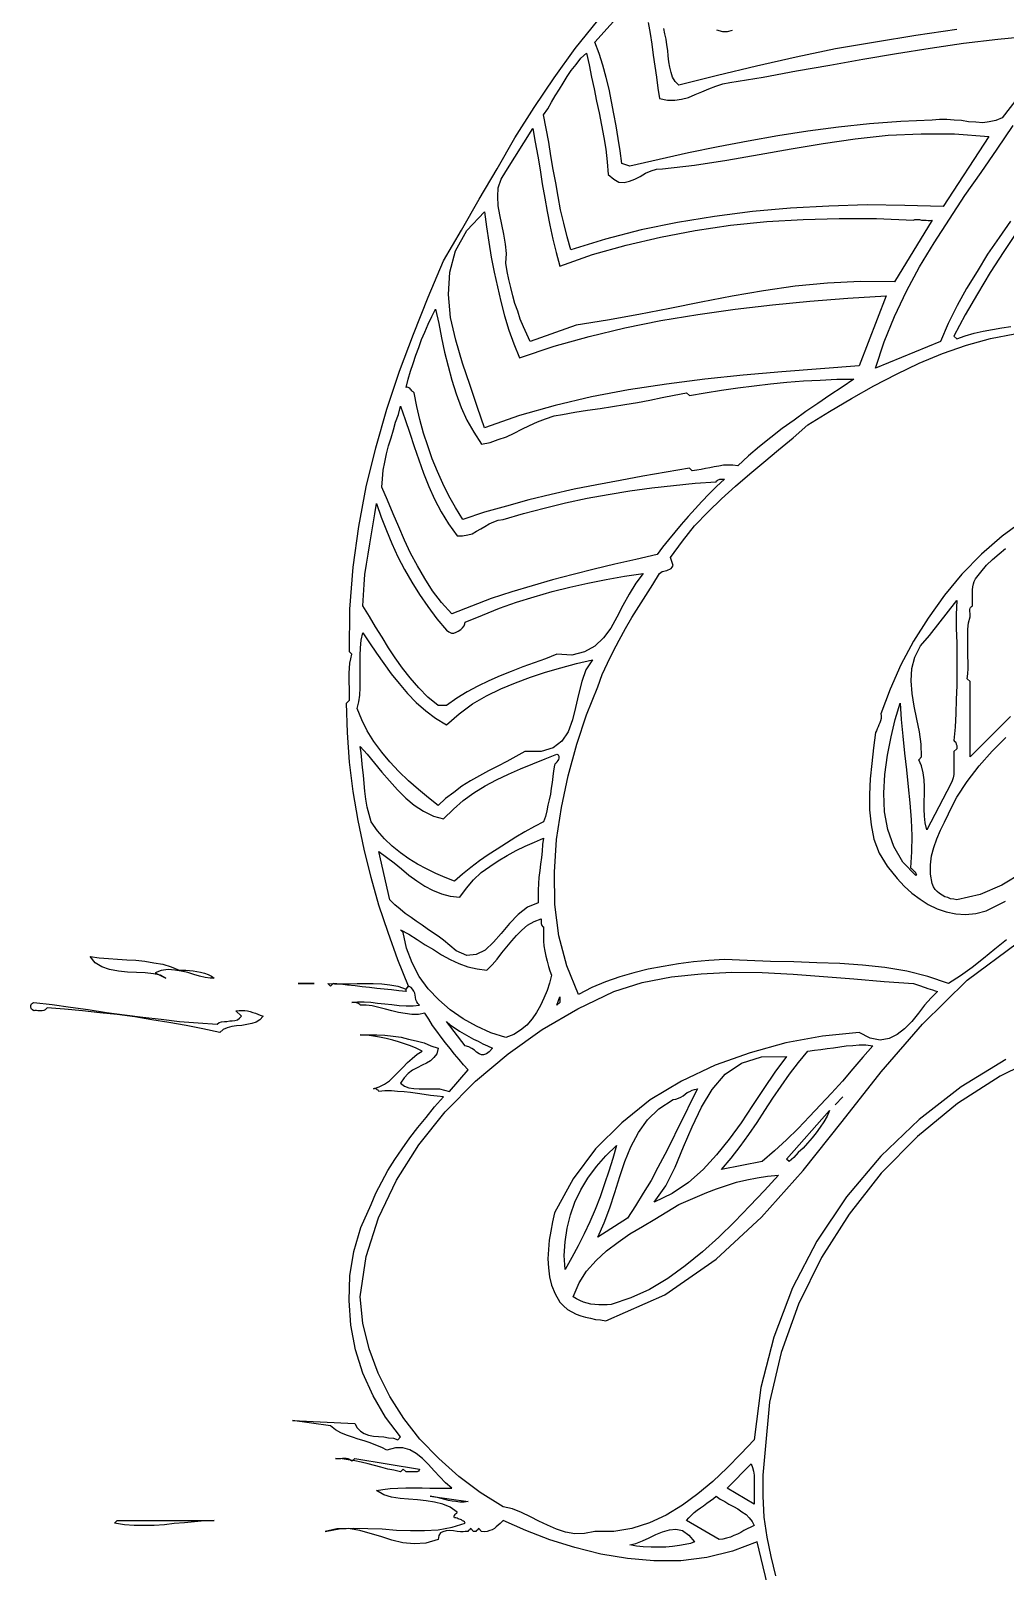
# Model space of a CAD drawing. Extents: x 0.06 to 7.1, y 0.04 to 9.15.
# Drawn here: x 0.059 to 2.45, y 2.133 to 5.915 of the extents above; entities that cross this region are included whole.
import ezdxf

# ---------------------------------------------------------------- set-up
doc = ezdxf.new("R2010")
doc.units = 0
doc.layers.add('1', color=7, linetype='Continuous')

msp = doc.modelspace()

# ---------------------------------------------------------------- linework, layer by layer
for points in [[(1.907, 1.933), (1.841, 2.205), (1.781, 2.182), (1.718, 2.167), (1.654, 2.159), (1.588, 2.159), (1.523, 2.164), (1.458, 2.175), (1.394, 2.191), (1.333, 2.21), (1.274, 2.233), (1.218, 2.258), (1.215, 2.254), (1.211, 2.25), (1.206, 2.246), (1.201, 2.242), (1.197, 2.238), (1.191, 2.235), (1.185, 2.233), (1.179, 2.231), (1.172, 2.23), (1.165, 2.231), (1.158, 2.238), (1.157, 2.237), (1.156, 2.235), (1.154, 2.234), (1.153, 2.233), (1.151, 2.231), (1.149, 2.231), (1.147, 2.231), (1.145, 2.231), (1.139, 2.238), (1.137, 2.237), (1.136, 2.235), (1.134, 2.234), (1.133, 2.233), (1.131, 2.231), (1.129, 2.231), (1.127, 2.231), (1.125, 2.231), (1.12, 2.23), (1.113, 2.23), (1.105, 2.231), (1.096, 2.232), (1.086, 2.233), (1.078, 2.232), (1.07, 2.23), (1.064, 2.227), (1.06, 2.221), (1.059, 2.211), (1.028, 2.202), (1, 2.2), (0.972, 2.203), (0.945, 2.209), (0.918, 2.218), (0.892, 2.226), (0.866, 2.233), (0.838, 2.238), (0.81, 2.237), (0.781, 2.231), (0.816, 2.237), (0.851, 2.239), (0.886, 2.238), (0.921, 2.237), (0.956, 2.234), (0.991, 2.233), (1.025, 2.233), (1.059, 2.235), (1.093, 2.241), (1.125, 2.251), (1.123, 2.254), (1.121, 2.256), (1.118, 2.257), (1.116, 2.259), (1.113, 2.26), (1.11, 2.261), (1.108, 2.262), (1.105, 2.263), (1.102, 2.264), (1.099, 2.264), (1.098, 2.266), (1.098, 2.269), (1.099, 2.27), (1.1, 2.272), (1.101, 2.274), (1.103, 2.275), (1.104, 2.276), (1.105, 2.278), (1.088, 2.29), (1.07, 2.298), (1.05, 2.303), (1.029, 2.306), (1.008, 2.308), (0.986, 2.31), (0.965, 2.312), (0.944, 2.315), (0.925, 2.321), (0.907, 2.331), (0.923, 2.334), (0.941, 2.336), (0.96, 2.337), (0.979, 2.338), (0.999, 2.338), (1.019, 2.338), (1.038, 2.337), (1.057, 2.337), (1.075, 2.337), (1.092, 2.337), (1.077, 2.35), (1.063, 2.365), (1.049, 2.38), (1.035, 2.395), (1.02, 2.41), (1.005, 2.422), (0.989, 2.431), (0.972, 2.436), (0.954, 2.436), (0.933, 2.43), (0.92, 2.437), (0.906, 2.443), (0.892, 2.448), (0.877, 2.453), (0.862, 2.457), (0.848, 2.462), (0.834, 2.467), (0.82, 2.473), (0.807, 2.48), (0.794, 2.49), (0.701, 2.503), (0.854, 2.496), (0.86, 2.485), (0.868, 2.477), (0.877, 2.471), (0.888, 2.467), (0.9, 2.465), (0.912, 2.464), (0.925, 2.463), (0.937, 2.461), (0.949, 2.46), (0.96, 2.456), (0.966, 2.463), (0.929, 2.511), (0.899, 2.564), (0.874, 2.619), (0.856, 2.677), (0.844, 2.737), (0.84, 2.798), (0.842, 2.858), (0.852, 2.918), (0.869, 2.977), (0.894, 3.033), (0.906, 3.061), (0.92, 3.089), (0.935, 3.117), (0.952, 3.144), (0.97, 3.17), (0.989, 3.197), (1.009, 3.222), (1.029, 3.247), (1.05, 3.273), (1.072, 3.298), (1.056, 3.299), (1.04, 3.301), (1.024, 3.303), (1.008, 3.306), (0.991, 3.308), (0.975, 3.31), (0.959, 3.311), (0.944, 3.312), (0.928, 3.312), (0.913, 3.311), (0.912, 3.312), (0.911, 3.314), (0.909, 3.315), (0.908, 3.316), (0.906, 3.317), (0.904, 3.318), (0.902, 3.318), (0.9, 3.317), (0.914, 3.322), (0.927, 3.329), (0.939, 3.337), (0.951, 3.348), (0.961, 3.359), (0.972, 3.37), (0.983, 3.382), (0.995, 3.392), (1.007, 3.402), (1.019, 3.41), (1.005, 3.417), (0.991, 3.423), (0.976, 3.428), (0.961, 3.433), (0.947, 3.437), (0.931, 3.441), (0.915, 3.444), (0.9, 3.447), (0.884, 3.449), (0.867, 3.45), (0.888, 3.45), (0.908, 3.45), (0.928, 3.449), (0.948, 3.447), (0.968, 3.444), (0.986, 3.439), (1.005, 3.435), (1.024, 3.43), (1.041, 3.423), (1.059, 3.417), (1.055, 3.403), (1.048, 3.394), (1.04, 3.386), (1.03, 3.38), (1.019, 3.375), (1.007, 3.369), (0.996, 3.363), (0.985, 3.355), (0.975, 3.344), (0.966, 3.331), (0.976, 3.324), (0.987, 3.32), (0.999, 3.318), (1.012, 3.317), (1.024, 3.317), (1.037, 3.317), (1.05, 3.317), (1.062, 3.317), (1.074, 3.314), (1.086, 3.311), (1.132, 3.364), (1.121, 3.376), (1.11, 3.389), (1.099, 3.402), (1.088, 3.416), (1.077, 3.43), (1.066, 3.444), (1.055, 3.459), (1.045, 3.473), (1.036, 3.488), (1.026, 3.503), (1.01, 3.5), (0.994, 3.5), (0.978, 3.502), (0.961, 3.505), (0.945, 3.509), (0.929, 3.513), (0.913, 3.517), (0.897, 3.521), (0.882, 3.523), (0.867, 3.523), (0.866, 3.525), (0.864, 3.526), (0.862, 3.528), (0.86, 3.528), (0.858, 3.529), (0.855, 3.529), (0.853, 3.529), (0.85, 3.529), (0.847, 3.529), (0.861, 3.531), (0.877, 3.531), (0.893, 3.53), (0.91, 3.528), (0.928, 3.526), (0.945, 3.524), (0.963, 3.522), (0.98, 3.521), (0.997, 3.521), (1.013, 3.523), (1.009, 3.527), (1.006, 3.531), (1.004, 3.536), (1.003, 3.542), (1.002, 3.547), (1.001, 3.552), (0.999, 3.557), (0.996, 3.562), (0.992, 3.566), (0.986, 3.569), (0.985, 3.568), (0.983, 3.566), (0.982, 3.565), (0.981, 3.563), (0.98, 3.562), (0.979, 3.56), (0.979, 3.558), (0.98, 3.556), (0.962, 3.558), (0.944, 3.56), (0.926, 3.562), (0.908, 3.564), (0.89, 3.566), (0.872, 3.568), (0.855, 3.57), (0.836, 3.572), (0.819, 3.574), (0.801, 3.576), (0.794, 3.569), (0.788, 3.576), (0.804, 3.575), (0.822, 3.575), (0.84, 3.575), (0.86, 3.576), (0.879, 3.576), (0.899, 3.576), (0.92, 3.575), (0.94, 3.573), (0.96, 3.569), (0.98, 3.562), (0.986, 3.569), (0.96, 3.634), (0.936, 3.701), (0.913, 3.768), (0.894, 3.836), (0.877, 3.906), (0.862, 3.976), (0.85, 4.047), (0.841, 4.119), (0.836, 4.192), (0.834, 4.264), (0.841, 4.271), (0.841, 4.281), (0.841, 4.291), (0.841, 4.302), (0.84, 4.314), (0.84, 4.326), (0.84, 4.338), (0.841, 4.35), (0.842, 4.362), (0.844, 4.373), (0.847, 4.384), (0.841, 4.39), (0.842, 4.495), (0.85, 4.598), (0.864, 4.698), (0.882, 4.795), (0.906, 4.891), (0.933, 4.986), (0.964, 5.079), (0.998, 5.17), (1.034, 5.261), (1.072, 5.35), (1.116, 5.425), (1.159, 5.501), (1.203, 5.576), (1.247, 5.652), (1.294, 5.726), (1.343, 5.799), (1.395, 5.871), (1.45, 5.94)], [(2.481, 5.424), (2.447, 5.373), (2.413, 5.321), (2.382, 5.269), (2.352, 5.217), (2.324, 5.165), (2.331, 5.158), (2.352, 5.166), (2.374, 5.172), (2.396, 5.177), (2.419, 5.181), (2.442, 5.185), (2.464, 5.189)], [(0.423, 3.609), (0.431, 3.609), (0.439, 3.609), (0.448, 3.608), (0.457, 3.607), (0.466, 3.605), (0.475, 3.604), (0.485, 3.601), (0.494, 3.598), (0.502, 3.594), (0.509, 3.589), (0.499, 3.589), (0.487, 3.591), (0.473, 3.594), (0.459, 3.598), (0.444, 3.603), (0.428, 3.606), (0.412, 3.609), (0.396, 3.61), (0.379, 3.608), (0.364, 3.602), (0.39, 3.589), (0.377, 3.596), (0.36, 3.6), (0.34, 3.602), (0.318, 3.603), (0.296, 3.604), (0.274, 3.606), (0.252, 3.61), (0.233, 3.617), (0.217, 3.627), (0.205, 3.642), (0.227, 3.639), (0.25, 3.637), (0.272, 3.636), (0.295, 3.634), (0.317, 3.633), (0.339, 3.631), (0.361, 3.627), (0.383, 3.623), (0.403, 3.617), (0.423, 3.609)], [(0.715, 3.576), (0.754, 3.576), (0.715, 3.576)], [(0.516, 3.476), (0.521, 3.48), (0.527, 3.482), (0.534, 3.483), (0.54, 3.483), (0.547, 3.484), (0.553, 3.484), (0.56, 3.485), (0.566, 3.487), (0.571, 3.491), (0.576, 3.496), (0.562, 3.509), (0.57, 3.51), (0.577, 3.51), (0.584, 3.51), (0.591, 3.509), (0.597, 3.507), (0.604, 3.505), (0.61, 3.503), (0.616, 3.501), (0.622, 3.498), (0.629, 3.496), (0.621, 3.487), (0.612, 3.481), (0.601, 3.478), (0.589, 3.475), (0.577, 3.473), (0.564, 3.472), (0.552, 3.47), (0.541, 3.467), (0.531, 3.463), (0.523, 3.456), (0.481, 3.465), (0.44, 3.473), (0.398, 3.48), (0.356, 3.487), (0.314, 3.494), (0.271, 3.5), (0.228, 3.504), (0.186, 3.509), (0.142, 3.513), (0.099, 3.516), (0.096, 3.513), (0.094, 3.511), (0.091, 3.51), (0.087, 3.509), (0.084, 3.509), (0.08, 3.509), (0.076, 3.509), (0.073, 3.51), (0.069, 3.51), (0.066, 3.509), (0.063, 3.511), (0.061, 3.513), (0.06, 3.515), (0.059, 3.517), (0.059, 3.519), (0.059, 3.522), (0.06, 3.524), (0.061, 3.526), (0.063, 3.528), (0.066, 3.529), (0.111, 3.524), (0.156, 3.518), (0.2, 3.512), (0.245, 3.505), (0.289, 3.499), (0.334, 3.493), (0.379, 3.488), (0.424, 3.483), (0.47, 3.479), (0.516, 3.476)], [(2.549, 3.403), (2.438, 3.348), (2.333, 3.281), (2.235, 3.2), (2.146, 3.11), (2.067, 3.01), (1.999, 2.903), (1.943, 2.789), (1.9, 2.67), (1.872, 2.548), (1.86, 2.423), (1.855, 2.369), (1.855, 2.317), (1.858, 2.266), (1.865, 2.217), (1.875, 2.169), (1.886, 2.122)], [(0.847, 2.403), (0.854, 2.41), (1.013, 2.384), (1.012, 2.381), (1.01, 2.379), (1.007, 2.377), (1.004, 2.377), (1, 2.377), (0.996, 2.377), (0.992, 2.377), (0.987, 2.377), (0.983, 2.377), (0.98, 2.377), (0.973, 2.384), (0.966, 2.377), (0.95, 2.381), (0.935, 2.384), (0.918, 2.389), (0.902, 2.393), (0.887, 2.397), (0.87, 2.401), (0.854, 2.404), (0.838, 2.407), (0.823, 2.409), (0.807, 2.41), (0.812, 2.41), (0.816, 2.41), (0.82, 2.41), (0.824, 2.411), (0.829, 2.411), (0.833, 2.411), (0.837, 2.41), (0.841, 2.408), (0.844, 2.406), (0.847, 2.403)], [(0.509, 2.258), (0.485, 2.257), (0.461, 2.254), (0.436, 2.252), (0.411, 2.25), (0.387, 2.247), (0.362, 2.245), (0.338, 2.245), (0.313, 2.245), (0.289, 2.247), (0.264, 2.251), (0.271, 2.258), (0.509, 2.258)]]:
    msp.add_lwpolyline(points)
at = {"layer": '1'}
for points in [[(2.602, 5.907), (2.443, 5.701), (2.427, 5.694), (2.411, 5.691), (2.395, 5.689), (2.378, 5.69), (2.36, 5.691), (2.343, 5.694), (2.325, 5.695), (2.307, 5.697), (2.289, 5.697), (2.271, 5.695), (2.194, 5.692), (2.117, 5.686), (2.041, 5.678), (1.966, 5.668), (1.892, 5.657), (1.819, 5.644), (1.746, 5.63), (1.673, 5.615), (1.601, 5.599), (1.529, 5.582), (1.509, 5.589), (1.505, 5.62), (1.5, 5.65), (1.495, 5.681), (1.49, 5.711), (1.484, 5.741), (1.478, 5.771), (1.471, 5.8), (1.463, 5.83), (1.454, 5.859), (1.443, 5.887), (1.556, 6.013)], [(1.574, 5.935), (1.579, 5.908), (1.583, 5.882), (1.586, 5.855), (1.59, 5.828), (1.594, 5.801), (1.598, 5.774), (1.602, 5.748)], [(1.602, 5.748), (1.621, 5.744), (1.639, 5.744), (1.656, 5.747), (1.673, 5.751), (1.689, 5.758), (1.706, 5.765), (1.723, 5.772), (1.74, 5.779), (1.757, 5.784), (1.774, 5.788), (1.856, 5.801), (1.938, 5.816), (2.02, 5.83), (2.101, 5.845), (2.183, 5.859), (2.266, 5.872), (2.348, 5.884), (2.432, 5.894), (2.516, 5.902)], [(2.331, 5.918), (2.231, 5.903), (2.132, 5.887), (2.034, 5.87), (1.937, 5.85), (1.84, 5.828), (1.744, 5.805), (1.649, 5.781), (1.64, 5.79), (1.634, 5.801), (1.63, 5.812), (1.627, 5.825), (1.625, 5.838), (1.623, 5.853), (1.622, 5.866), (1.62, 5.88), (1.618, 5.894), (1.615, 5.907), (1.612, 5.92)], [(1.742, 5.917), (1.756, 5.913), (1.769, 5.913), (1.781, 5.916)], [(1.476, 5.562), (1.49, 5.55), (1.502, 5.543), (1.515, 5.542), (1.528, 5.545), (1.541, 5.55), (1.554, 5.557), (1.567, 5.565), (1.581, 5.571), (1.594, 5.575), (1.609, 5.576), (1.688, 5.585), (1.767, 5.597), (1.846, 5.611), (1.925, 5.625), (2.003, 5.638), (2.082, 5.649), (2.163, 5.658), (2.244, 5.662), (2.326, 5.662), (2.41, 5.655), (2.298, 5.483), (2.204, 5.486), (2.111, 5.487), (2.017, 5.484), (1.923, 5.479), (1.83, 5.471), (1.737, 5.459), (1.646, 5.444), (1.557, 5.426), (1.469, 5.403), (1.384, 5.377), (1.375, 5.409), (1.367, 5.442), (1.359, 5.475), (1.353, 5.508), (1.347, 5.541), (1.341, 5.574), (1.335, 5.608), (1.33, 5.641), (1.324, 5.675), (1.317, 5.708), (1.328, 5.723), (1.337, 5.739), (1.346, 5.755), (1.356, 5.771), (1.365, 5.786), (1.375, 5.802), (1.385, 5.817), (1.397, 5.832), (1.409, 5.847), (1.423, 5.86), (1.429, 5.831), (1.435, 5.801), (1.441, 5.772), (1.447, 5.742), (1.454, 5.713), (1.459, 5.683), (1.465, 5.653), (1.47, 5.624), (1.473, 5.593), (1.476, 5.562)], [(1.357, 5.337), (1.437, 5.365), (1.52, 5.388), (1.604, 5.408), (1.689, 5.424), (1.776, 5.437), (1.865, 5.446), (1.954, 5.451), (2.043, 5.454), (2.134, 5.454), (2.225, 5.45), (2.228, 5.451), (2.231, 5.451), (2.235, 5.451), (2.24, 5.451), (2.245, 5.45), (2.25, 5.45), (2.256, 5.45), (2.261, 5.449), (2.266, 5.449), (2.271, 5.45), (2.178, 5.298), (2.095, 5.299), (2.014, 5.295), (1.935, 5.288), (1.857, 5.276), (1.78, 5.263), (1.704, 5.248), (1.627, 5.233), (1.551, 5.218), (1.474, 5.204), (1.397, 5.192), (1.284, 5.152), (1.276, 5.17), (1.268, 5.188), (1.26, 5.207), (1.254, 5.226), (1.247, 5.245), (1.242, 5.264), (1.237, 5.284), (1.232, 5.304), (1.228, 5.324), (1.225, 5.344), (1.226, 5.368), (1.224, 5.391), (1.22, 5.415), (1.215, 5.439), (1.21, 5.463), (1.206, 5.485), (1.205, 5.508), (1.206, 5.529), (1.213, 5.55), (1.225, 5.569), (1.291, 5.675), (1.297, 5.641), (1.303, 5.607), (1.309, 5.573), (1.314, 5.539), (1.32, 5.504), (1.326, 5.471), (1.333, 5.437), (1.34, 5.403), (1.348, 5.37), (1.357, 5.337)], [(2.463, 5.447), (2.435, 5.407), (2.407, 5.366), (2.381, 5.324), (2.355, 5.282), (2.332, 5.24), (2.31, 5.196), (2.291, 5.152), (2.132, 5.086), (2.153, 5.151), (2.178, 5.213), (2.208, 5.275), (2.24, 5.335), (2.276, 5.394), (2.313, 5.452), (2.351, 5.51), (2.391, 5.567), (2.43, 5.624), (2.47, 5.682)], [(1.258, 5.112), (1.343, 5.14), (1.429, 5.164), (1.517, 5.185), (1.605, 5.203), (1.696, 5.218), (1.787, 5.231), (1.879, 5.242), (1.971, 5.251), (2.064, 5.258), (2.158, 5.264), (2.092, 5.092), (1.997, 5.085), (1.902, 5.077), (1.807, 5.069), (1.713, 5.059), (1.619, 5.047), (1.526, 5.033), (1.435, 5.016), (1.346, 4.995), (1.258, 4.97), (1.172, 4.94), (1.155, 4.99), (1.137, 5.044), (1.118, 5.099), (1.102, 5.155), (1.089, 5.211), (1.084, 5.267), (1.087, 5.322), (1.101, 5.374), (1.129, 5.424), (1.172, 5.47), (1.177, 5.433), (1.183, 5.396), (1.189, 5.359), (1.196, 5.322), (1.204, 5.286), (1.212, 5.25), (1.221, 5.215), (1.232, 5.18), (1.244, 5.146), (1.258, 5.112)], [(1.165, 4.9), (1.186, 4.904), (1.206, 4.911), (1.226, 4.918), (1.245, 4.927), (1.264, 4.937), (1.283, 4.946), (1.302, 4.955), (1.322, 4.962), (1.343, 4.969), (1.364, 4.973), (1.394, 4.978), (1.425, 4.983), (1.456, 4.987), (1.486, 4.992), (1.517, 4.997), (1.548, 5.002), (1.578, 5.008), (1.608, 5.014), (1.638, 5.02), (1.668, 5.026), (1.675, 5.019), (1.714, 5.026), (1.754, 5.032), (1.794, 5.038), (1.834, 5.043), (1.874, 5.048), (1.914, 5.052), (1.955, 5.055), (1.996, 5.057), (2.037, 5.059), (2.079, 5.059), (2.05, 5.04), (2.02, 5.02), (1.99, 5), (1.961, 4.98), (1.932, 4.959), (1.903, 4.938), (1.875, 4.916), (1.847, 4.894), (1.82, 4.871), (1.794, 4.847), (1.782, 4.848), (1.77, 4.848), (1.759, 4.848), (1.747, 4.846), (1.736, 4.844), (1.725, 4.842), (1.715, 4.84), (1.704, 4.838), (1.693, 4.836), (1.682, 4.834), (1.675, 4.841), (1.618, 4.831), (1.561, 4.821), (1.505, 4.811), (1.448, 4.8), (1.392, 4.789), (1.336, 4.776), (1.281, 4.763), (1.226, 4.748), (1.172, 4.733), (1.119, 4.715), (1.101, 4.744), (1.085, 4.773), (1.07, 4.803), (1.057, 4.833), (1.044, 4.864), (1.033, 4.896), (1.023, 4.927), (1.014, 4.96), (1.006, 4.992), (1, 5.026), (0.997, 5.028), (0.996, 5.029), (0.994, 5.031), (0.992, 5.033), (0.991, 5.035), (0.989, 5.037), (0.987, 5.038), (0.985, 5.039), (0.983, 5.04), (0.98, 5.039), (0.985, 5.059), (0.991, 5.079), (0.997, 5.098), (1.004, 5.118), (1.011, 5.137), (1.018, 5.157), (1.026, 5.175), (1.034, 5.194), (1.043, 5.213), (1.052, 5.231), (1.06, 5.196), (1.067, 5.161), (1.074, 5.126), (1.083, 5.091), (1.092, 5.057), (1.103, 5.023), (1.115, 4.99), (1.129, 4.959), (1.146, 4.929), (1.165, 4.9)], [(2.453, 3.683), (2.425, 3.66), (2.397, 3.637), (2.369, 3.615), (2.34, 3.595), (2.311, 3.576), (2.26, 3.593), (2.209, 3.606), (2.155, 3.615), (2.1, 3.621), (2.044, 3.625), (1.988, 3.627), (1.931, 3.629), (1.874, 3.63), (1.817, 3.632), (1.761, 3.635), (1.723, 3.632), (1.685, 3.629), (1.648, 3.624), (1.611, 3.618), (1.574, 3.611), (1.539, 3.602), (1.504, 3.592), (1.469, 3.58), (1.436, 3.566), (1.403, 3.549), (1.374, 3.619), (1.355, 3.693), (1.345, 3.77), (1.344, 3.849), (1.349, 3.929), (1.361, 4.008), (1.378, 4.086), (1.399, 4.163), (1.423, 4.235), (1.45, 4.304), (1.461, 4.334), (1.474, 4.362), (1.488, 4.391), (1.503, 4.419), (1.518, 4.447), (1.534, 4.474), (1.551, 4.501), (1.568, 4.528), (1.585, 4.555), (1.602, 4.582), (1.605, 4.585), (1.608, 4.587), (1.612, 4.588), (1.616, 4.589), (1.62, 4.59), (1.623, 4.591), (1.627, 4.593), (1.63, 4.595), (1.633, 4.598), (1.635, 4.602), (1.629, 4.622), (1.658, 4.662), (1.688, 4.699), (1.721, 4.734), (1.754, 4.766), (1.788, 4.797), (1.823, 4.827), (1.858, 4.856), (1.894, 4.886), (1.93, 4.915), (1.966, 4.947), (2.019, 4.98), (2.073, 5.012), (2.128, 5.043), (2.183, 5.072), (2.239, 5.099), (2.296, 5.122), (2.355, 5.143), (2.414, 5.159), (2.474, 5.171)], [(1.105, 4.675), (1.118, 4.675), (1.131, 4.677), (1.142, 4.68), (1.153, 4.686), (1.163, 4.692), (1.173, 4.698), (1.184, 4.704), (1.195, 4.709), (1.206, 4.713), (1.218, 4.715), (1.268, 4.73), (1.319, 4.743), (1.371, 4.756), (1.424, 4.767), (1.476, 4.776), (1.529, 4.785), (1.583, 4.793), (1.636, 4.798), (1.689, 4.804), (1.741, 4.807), (1.742, 4.81), (1.744, 4.811), (1.746, 4.812), (1.748, 4.813), (1.75, 4.814), (1.753, 4.814), (1.755, 4.814), (1.758, 4.814), (1.761, 4.814), (1.742, 4.796), (1.724, 4.778), (1.706, 4.759), (1.689, 4.741), (1.672, 4.722), (1.655, 4.703), (1.639, 4.684), (1.624, 4.665), (1.609, 4.647), (1.596, 4.629), (1.544, 4.617), (1.492, 4.605), (1.441, 4.593), (1.39, 4.58), (1.339, 4.567), (1.289, 4.552), (1.239, 4.537), (1.189, 4.521), (1.14, 4.502), (1.092, 4.483), (1.067, 4.511), (1.045, 4.54), (1.026, 4.57), (1.008, 4.601), (0.991, 4.632), (0.976, 4.664), (0.962, 4.697), (0.948, 4.729), (0.934, 4.762), (0.92, 4.794), (0.922, 4.815), (0.924, 4.836), (0.928, 4.856), (0.932, 4.876), (0.937, 4.896), (0.943, 4.915), (0.949, 4.935), (0.954, 4.954), (0.961, 4.973), (0.966, 4.993), (0.978, 4.96), (0.989, 4.927), (1, 4.894), (1.011, 4.861), (1.023, 4.829), (1.036, 4.796), (1.05, 4.765), (1.066, 4.734), (1.084, 4.704), (1.105, 4.675)], [(1.079, 4.443), (1.085, 4.439), (1.091, 4.436), (1.097, 4.436), (1.103, 4.438), (1.108, 4.441), (1.114, 4.445), (1.118, 4.449), (1.122, 4.454), (1.124, 4.459), (1.125, 4.463), (1.167, 4.48), (1.209, 4.497), (1.251, 4.512), (1.294, 4.525), (1.338, 4.538), (1.382, 4.549), (1.426, 4.559), (1.471, 4.568), (1.516, 4.576), (1.562, 4.582), (1.544, 4.559), (1.527, 4.532), (1.512, 4.504), (1.497, 4.475), (1.482, 4.448), (1.464, 4.424), (1.443, 4.404), (1.418, 4.39), (1.387, 4.382), (1.35, 4.384), (1.322, 4.373), (1.294, 4.363), (1.266, 4.353), (1.238, 4.342), (1.211, 4.331), (1.183, 4.319), (1.156, 4.306), (1.13, 4.292), (1.104, 4.276), (1.079, 4.258), (1.059, 4.258), (1.033, 4.279), (1.011, 4.302), (0.99, 4.326), (0.971, 4.35), (0.953, 4.375), (0.937, 4.4), (0.921, 4.426), (0.905, 4.451), (0.89, 4.477), (0.874, 4.503), (0.875, 4.529), (0.877, 4.555), (0.879, 4.58), (0.883, 4.605), (0.887, 4.63), (0.891, 4.655), (0.895, 4.68), (0.899, 4.704), (0.903, 4.729), (0.907, 4.754), (0.919, 4.721), (0.932, 4.688), (0.945, 4.656), (0.96, 4.623), (0.976, 4.592), (0.994, 4.561), (1.013, 4.531), (1.033, 4.501), (1.055, 4.471), (1.079, 4.443)], [(2.497, 4.714), (2.443, 4.674), (2.392, 4.63), (2.344, 4.581), (2.301, 4.529), (2.261, 4.473), (2.225, 4.416), (2.194, 4.358), (2.168, 4.298), (2.145, 4.238), (2.146, 4.234), (2.146, 4.23), (2.146, 4.226), (2.144, 4.221), (2.142, 4.216), (2.14, 4.211), (2.138, 4.206), (2.136, 4.201), (2.134, 4.196), (2.132, 4.192), (2.127, 4.154), (2.123, 4.116), (2.119, 4.078), (2.117, 4.04), (2.117, 4.002), (2.121, 3.965), (2.128, 3.93), (2.141, 3.896), (2.16, 3.864), (2.185, 3.834), (2.202, 3.815), (2.221, 3.798), (2.241, 3.783), (2.261, 3.77), (2.283, 3.759), (2.305, 3.752), (2.329, 3.747), (2.353, 3.745), (2.378, 3.748), (2.403, 3.754), (2.451, 3.778)], [(2.463, 4.231), (2.364, 4.132), (2.364, 4.151), (2.364, 4.17), (2.364, 4.189), (2.364, 4.209), (2.364, 4.228), (2.364, 4.247), (2.364, 4.265), (2.364, 4.283), (2.364, 4.301), (2.364, 4.317), (2.357, 4.324), (2.358, 4.336), (2.359, 4.349), (2.359, 4.364), (2.358, 4.379), (2.358, 4.396), (2.358, 4.413), (2.358, 4.429), (2.358, 4.446), (2.36, 4.461), (2.364, 4.476), (2.364, 4.479), (2.364, 4.482), (2.364, 4.485), (2.363, 4.488), (2.363, 4.491), (2.363, 4.494), (2.364, 4.497), (2.365, 4.499), (2.367, 4.501), (2.37, 4.503), (2.37, 4.508), (2.37, 4.514), (2.37, 4.52), (2.37, 4.527), (2.37, 4.535), (2.37, 4.542), (2.371, 4.55), (2.372, 4.557), (2.374, 4.563), (2.377, 4.569), (2.39, 4.586), (2.404, 4.603), (2.419, 4.617), (2.435, 4.631), (2.451, 4.644)], [(2.324, 4.172), (2.326, 4.17), (2.328, 4.169), (2.329, 4.167), (2.33, 4.165), (2.33, 4.163), (2.331, 4.16), (2.331, 4.158), (2.331, 4.155), (2.331, 4.152), (2.324, 4.145), (2.324, 4.139), (2.324, 4.132), (2.324, 4.124), (2.324, 4.116), (2.324, 4.107), (2.324, 4.098), (2.324, 4.089), (2.322, 4.081), (2.32, 4.073), (2.317, 4.066), (2.258, 3.953), (2.254, 3.97), (2.252, 3.987), (2.251, 4.004), (2.251, 4.023), (2.252, 4.041), (2.252, 4.059), (2.251, 4.076), (2.249, 4.093), (2.245, 4.11), (2.238, 4.125), (2.245, 4.132), (2.244, 4.163), (2.24, 4.194), (2.233, 4.225), (2.227, 4.257), (2.222, 4.288), (2.219, 4.319), (2.221, 4.349), (2.228, 4.377), (2.242, 4.405), (2.264, 4.43), (2.331, 4.516), (2.33, 4.482), (2.33, 4.447), (2.331, 4.412), (2.331, 4.377), (2.331, 4.342), (2.331, 4.307), (2.33, 4.273), (2.329, 4.239), (2.327, 4.205), (2.324, 4.172)], [(1.079, 4.211), (1.11, 4.238), (1.143, 4.262), (1.177, 4.282), (1.212, 4.299), (1.248, 4.314), (1.285, 4.328), (1.322, 4.34), (1.36, 4.351), (1.398, 4.361), (1.437, 4.37), (1.421, 4.346), (1.411, 4.317), (1.403, 4.285), (1.396, 4.253), (1.388, 4.223), (1.378, 4.194), (1.362, 4.171), (1.341, 4.154), (1.311, 4.145), (1.271, 4.145), (1.249, 4.133), (1.227, 4.121), (1.205, 4.109), (1.182, 4.098), (1.16, 4.086), (1.138, 4.073), (1.117, 4.06), (1.097, 4.045), (1.077, 4.03), (1.059, 4.013), (1.035, 4.032), (1.01, 4.052), (0.986, 4.073), (0.962, 4.096), (0.94, 4.12), (0.92, 4.144), (0.901, 4.17), (0.884, 4.196), (0.871, 4.223), (0.86, 4.251), (0.864, 4.267), (0.866, 4.284), (0.867, 4.302), (0.867, 4.322), (0.867, 4.341), (0.867, 4.361), (0.867, 4.381), (0.868, 4.4), (0.87, 4.419), (0.874, 4.437), (0.89, 4.412), (0.907, 4.387), (0.925, 4.361), (0.943, 4.336), (0.963, 4.312), (0.983, 4.288), (1.005, 4.266), (1.028, 4.245), (1.052, 4.227), (1.079, 4.211)], [(2.218, 3.86), (2.22, 3.858), (2.221, 3.857), (2.223, 3.855), (2.225, 3.853), (2.227, 3.852), (2.229, 3.85), (2.23, 3.848), (2.231, 3.846), (2.232, 3.843), (2.231, 3.841), (2.199, 3.874), (2.177, 3.912), (2.162, 3.954), (2.154, 3.997), (2.152, 4.043), (2.155, 4.089), (2.161, 4.136), (2.17, 4.181), (2.18, 4.224), (2.192, 4.264), (2.195, 4.224), (2.199, 4.183), (2.203, 4.141), (2.208, 4.1), (2.212, 4.059), (2.216, 4.019), (2.219, 3.978), (2.221, 3.938), (2.22, 3.899), (2.218, 3.86)], [(2.493, 3.848), (2.442, 3.817), (2.389, 3.794), (2.331, 3.781), (2.324, 3.783), (2.316, 3.784), (2.309, 3.787), (2.302, 3.789), (2.295, 3.793), (2.289, 3.797), (2.283, 3.802), (2.278, 3.807), (2.274, 3.813), (2.271, 3.821), (2.267, 3.844), (2.267, 3.867), (2.269, 3.889), (2.275, 3.91), (2.282, 3.931), (2.291, 3.952), (2.301, 3.972), (2.311, 3.992), (2.321, 4.013), (2.331, 4.033), (2.357, 4.072), (2.386, 4.11), (2.418, 4.146), (2.452, 4.18)], [(1.072, 3.98), (1.096, 4.004), (1.12, 4.025), (1.146, 4.044), (1.174, 4.061), (1.202, 4.076), (1.231, 4.09), (1.261, 4.103), (1.291, 4.115), (1.321, 4.127), (1.35, 4.139), (1.353, 4.137), (1.355, 4.134), (1.355, 4.131), (1.355, 4.129), (1.354, 4.126), (1.352, 4.123), (1.35, 4.12), (1.348, 4.117), (1.346, 4.115), (1.344, 4.112), (1.342, 4.098), (1.34, 4.084), (1.338, 4.069), (1.336, 4.055), (1.334, 4.041), (1.331, 4.027), (1.328, 4.014), (1.325, 4), (1.322, 3.986), (1.317, 3.973), (1.295, 3.961), (1.271, 3.948), (1.249, 3.935), (1.226, 3.92), (1.203, 3.906), (1.181, 3.892), (1.16, 3.877), (1.139, 3.861), (1.118, 3.844), (1.099, 3.827), (1.076, 3.836), (1.053, 3.846), (1.03, 3.857), (1.008, 3.869), (0.987, 3.882), (0.966, 3.897), (0.946, 3.913), (0.927, 3.931), (0.91, 3.951), (0.894, 3.973), (0.889, 3.991), (0.884, 4.009), (0.881, 4.028), (0.879, 4.048), (0.877, 4.067), (0.875, 4.087), (0.873, 4.106), (0.871, 4.124), (0.87, 4.142), (0.867, 4.158), (0.884, 4.139), (0.902, 4.117), (0.92, 4.095), (0.939, 4.073), (0.959, 4.051), (0.979, 4.031), (1, 4.014), (1.023, 3.999), (1.047, 3.987), (1.072, 3.98)], [(1.317, 3.933), (1.315, 3.917), (1.314, 3.901), (1.312, 3.885), (1.31, 3.869), (1.308, 3.853), (1.306, 3.836), (1.305, 3.821), (1.304, 3.805), (1.304, 3.79), (1.304, 3.774), (1.278, 3.763), (1.255, 3.745), (1.234, 3.723), (1.213, 3.699), (1.194, 3.677), (1.174, 3.658), (1.152, 3.647), (1.129, 3.645), (1.103, 3.656), (1.072, 3.682), (1.059, 3.692), (1.045, 3.701), (1.032, 3.71), (1.019, 3.719), (1.005, 3.729), (0.992, 3.738), (0.978, 3.748), (0.965, 3.758), (0.952, 3.769), (0.94, 3.781), (0.913, 3.9), (0.932, 3.886), (0.951, 3.872), (0.969, 3.857), (0.987, 3.842), (1.006, 3.828), (1.026, 3.815), (1.045, 3.805), (1.067, 3.796), (1.088, 3.79), (1.112, 3.788), (1.128, 3.81), (1.145, 3.83), (1.164, 3.848), (1.185, 3.863), (1.206, 3.877), (1.228, 3.89), (1.25, 3.902), (1.272, 3.913), (1.295, 3.923), (1.317, 3.933)], [(1.311, 3.735), (1.311, 3.732), (1.311, 3.729), (1.311, 3.726), (1.311, 3.723), (1.312, 3.721), (1.312, 3.719), (1.314, 3.718), (1.315, 3.716), (1.317, 3.715), (1.317, 3.704), (1.317, 3.692), (1.317, 3.68), (1.318, 3.668), (1.32, 3.655), (1.323, 3.643), (1.326, 3.631), (1.329, 3.618), (1.333, 3.607), (1.337, 3.596), (1.332, 3.577), (1.326, 3.559), (1.318, 3.54), (1.31, 3.522), (1.3, 3.505), (1.289, 3.489), (1.276, 3.474), (1.261, 3.461), (1.244, 3.451), (1.225, 3.443), (1.188, 3.455), (1.153, 3.471), (1.12, 3.489), (1.088, 3.511), (1.06, 3.536), (1.034, 3.563), (1.012, 3.593), (0.995, 3.627), (0.981, 3.663), (0.973, 3.701), (0.966, 3.708), (0.987, 3.697), (1.007, 3.684), (1.027, 3.671), (1.047, 3.659), (1.067, 3.646), (1.088, 3.635), (1.109, 3.625), (1.131, 3.617), (1.154, 3.612), (1.178, 3.609), (1.191, 3.622), (1.203, 3.636), (1.215, 3.651), (1.227, 3.666), (1.239, 3.681), (1.251, 3.694), (1.264, 3.707), (1.278, 3.719), (1.294, 3.728), (1.311, 3.735)], [(2.452, 3.389), (2.342, 3.322), (2.239, 3.242), (2.145, 3.152), (2.061, 3.052), (1.988, 2.943), (1.928, 2.829), (1.882, 2.708), (1.85, 2.584), (1.834, 2.456), (1.801, 2.421), (1.768, 2.387), (1.733, 2.353), (1.696, 2.323), (1.658, 2.295), (1.618, 2.271), (1.577, 2.252), (1.534, 2.238), (1.49, 2.231), (1.443, 2.231), (1.418, 2.226), (1.394, 2.225), (1.371, 2.229), (1.349, 2.236), (1.327, 2.246), (1.306, 2.256), (1.285, 2.267), (1.263, 2.277), (1.241, 2.286), (1.218, 2.291), (1.162, 2.326), (1.109, 2.366), (1.06, 2.41), (1.014, 2.457), (0.974, 2.508), (0.94, 2.562), (0.911, 2.619), (0.889, 2.679), (0.874, 2.742), (0.867, 2.807), (0.882, 2.906), (0.912, 3.001), (0.956, 3.093), (1.011, 3.18), (1.076, 3.261), (1.15, 3.336), (1.23, 3.403), (1.314, 3.463), (1.401, 3.514), (1.49, 3.556), (1.559, 3.578), (1.631, 3.592), (1.704, 3.6), (1.779, 3.604), (1.854, 3.603), (1.93, 3.599), (2.004, 3.593), (2.079, 3.587), (2.153, 3.581), (2.225, 3.576), (2.23, 3.574), (2.237, 3.572), (2.242, 3.57), (2.249, 3.568), (2.254, 3.566), (2.26, 3.564), (2.266, 3.562), (2.272, 3.56), (2.278, 3.558), (2.284, 3.556), (2.268, 3.541), (2.252, 3.523), (2.237, 3.503), (2.221, 3.483), (2.203, 3.465), (2.185, 3.451), (2.165, 3.441), (2.143, 3.437), (2.119, 3.442), (2.092, 3.456), (2.002, 3.447), (1.912, 3.43), (1.824, 3.406), (1.738, 3.375), (1.656, 3.336), (1.579, 3.29), (1.509, 3.234), (1.445, 3.17), (1.39, 3.096), (1.344, 3.013), (1.339, 2.991), (1.335, 2.968), (1.331, 2.946), (1.329, 2.923), (1.328, 2.9), (1.329, 2.878), (1.332, 2.856), (1.337, 2.835), (1.346, 2.814), (1.357, 2.794), (1.366, 2.785), (1.376, 2.776), (1.387, 2.77), (1.397, 2.764), (1.409, 2.76), (1.42, 2.757), (1.432, 2.754), (1.445, 2.751), (1.457, 2.75), (1.47, 2.748), (1.615, 2.812), (1.741, 2.899), (1.852, 3.002), (1.954, 3.117), (2.05, 3.237), (2.146, 3.359), (2.247, 3.476), (2.357, 3.584), (2.48, 3.676)], [(1.35, 3.523), (1.357, 3.543), (1.357, 3.529), (1.35, 3.523)], [(1.192, 3.417), (1.184, 3.408), (1.177, 3.403), (1.17, 3.401), (1.165, 3.401), (1.159, 3.403), (1.153, 3.407), (1.148, 3.412), (1.141, 3.416), (1.134, 3.42), (1.125, 3.423), (1.079, 3.483), (1.089, 3.474), (1.1, 3.466), (1.111, 3.459), (1.122, 3.452), (1.134, 3.446), (1.145, 3.439), (1.157, 3.434), (1.168, 3.428), (1.18, 3.423), (1.192, 3.417)], [(2.125, 3.423), (2.101, 3.395), (2.076, 3.366), (2.051, 3.336), (2.024, 3.307), (1.997, 3.278), (1.97, 3.249), (1.942, 3.22), (1.913, 3.192), (1.884, 3.165), (1.854, 3.139), (1.754, 3.119), (1.778, 3.147), (1.8, 3.176), (1.821, 3.205), (1.841, 3.235), (1.86, 3.264), (1.88, 3.294), (1.9, 3.324), (1.921, 3.353), (1.943, 3.382), (1.966, 3.41), (1.982, 3.412), (1.998, 3.414), (2.013, 3.416), (2.029, 3.418), (2.044, 3.42), (2.06, 3.423), (2.076, 3.424), (2.092, 3.425), (2.108, 3.425), (2.125, 3.423)], [(1.913, 3.397), (1.885, 3.358), (1.858, 3.318), (1.83, 3.276), (1.802, 3.234), (1.773, 3.194), (1.742, 3.155), (1.709, 3.119), (1.673, 3.087), (1.633, 3.06), (1.589, 3.039), (1.617, 3.079), (1.64, 3.125), (1.661, 3.175), (1.682, 3.224), (1.705, 3.272), (1.731, 3.316), (1.763, 3.353), (1.803, 3.38), (1.852, 3.396), (1.913, 3.397)], [(1.695, 3.317), (1.679, 3.285), (1.663, 3.253), (1.647, 3.221), (1.631, 3.188), (1.615, 3.156), (1.598, 3.124), (1.581, 3.092), (1.562, 3.061), (1.543, 3.03), (1.523, 3), (1.45, 2.953), (1.466, 2.988), (1.48, 3.025), (1.492, 3.063), (1.504, 3.102), (1.517, 3.139), (1.531, 3.175), (1.55, 3.21), (1.572, 3.241), (1.6, 3.268), (1.635, 3.291), (1.642, 3.292), (1.648, 3.294), (1.654, 3.297), (1.66, 3.3), (1.665, 3.304), (1.67, 3.308), (1.676, 3.311), (1.682, 3.314), (1.688, 3.316), (1.695, 3.317)], [(2.052, 3.298), (2.033, 3.278), (2.052, 3.298)], [(1.92, 3.139), (1.913, 3.145), (2.019, 3.264), (2.013, 3.25), (2.005, 3.236), (1.996, 3.223), (1.986, 3.209), (1.976, 3.197), (1.965, 3.184), (1.954, 3.172), (1.942, 3.161), (1.931, 3.149), (1.92, 3.139)], [(1.37, 2.874), (1.368, 2.908), (1.37, 2.942), (1.375, 2.975), (1.383, 3.008), (1.394, 3.039), (1.409, 3.069), (1.426, 3.098), (1.447, 3.127), (1.47, 3.153), (1.496, 3.178), (1.487, 3.146), (1.477, 3.115), (1.467, 3.084), (1.456, 3.052), (1.444, 3.021), (1.431, 2.991), (1.417, 2.961), (1.402, 2.932), (1.387, 2.903), (1.37, 2.874)], [(1.894, 3.105), (1.859, 3.068), (1.823, 3.03), (1.786, 2.991), (1.747, 2.953), (1.707, 2.917), (1.665, 2.883), (1.622, 2.852), (1.577, 2.825), (1.531, 2.804), (1.483, 2.788), (1.473, 2.787), (1.463, 2.787), (1.453, 2.787), (1.443, 2.788), (1.433, 2.789), (1.424, 2.791), (1.415, 2.794), (1.406, 2.798), (1.398, 2.802), (1.39, 2.807), (1.405, 2.841), (1.423, 2.87), (1.446, 2.896), (1.472, 2.92), (1.5, 2.941), (1.529, 2.961), (1.56, 2.979), (1.59, 2.997), (1.62, 3.015), (1.649, 3.033), (1.672, 3.043), (1.695, 3.053), (1.718, 3.063), (1.742, 3.072), (1.766, 3.08), (1.791, 3.088), (1.816, 3.094), (1.841, 3.099), (1.867, 3.103), (1.894, 3.105)], [(1.834, 2.298), (1.768, 2.337), (1.827, 2.397), (1.83, 2.388), (1.832, 2.379), (1.834, 2.369), (1.834, 2.359), (1.834, 2.349), (1.834, 2.338), (1.834, 2.328), (1.834, 2.318), (1.834, 2.307), (1.834, 2.298)], [(1.132, 2.304), (1.122, 2.303), (1.112, 2.303), (1.102, 2.304), (1.093, 2.305), (1.084, 2.307), (1.075, 2.309), (1.066, 2.312), (1.057, 2.314), (1.048, 2.316), (1.039, 2.317), (1.132, 2.304)], [(1.834, 2.245), (1.826, 2.241), (1.817, 2.237), (1.809, 2.233), (1.801, 2.228), (1.793, 2.224), (1.784, 2.221), (1.776, 2.217), (1.766, 2.214), (1.757, 2.212), (1.748, 2.211), (1.668, 2.258), (1.674, 2.264), (1.68, 2.271), (1.687, 2.277), (1.694, 2.283), (1.702, 2.289), (1.71, 2.294), (1.718, 2.3), (1.726, 2.306), (1.734, 2.312), (1.741, 2.317), (1.751, 2.31), (1.762, 2.304), (1.772, 2.298), (1.783, 2.292), (1.794, 2.286), (1.804, 2.279), (1.814, 2.272), (1.822, 2.264), (1.829, 2.255), (1.834, 2.245)], [(1.688, 2.205), (1.678, 2.201), (1.665, 2.199), (1.651, 2.196), (1.634, 2.194), (1.617, 2.192), (1.599, 2.192), (1.581, 2.192), (1.562, 2.193), (1.545, 2.195), (1.529, 2.198), (1.544, 2.201), (1.56, 2.208), (1.576, 2.215), (1.593, 2.223), (1.609, 2.23), (1.626, 2.235), (1.642, 2.236), (1.658, 2.233), (1.674, 2.222), (1.688, 2.205)]]:
    msp.add_lwpolyline(points, dxfattribs=at)

doc.saveas('drawing.dxf')
